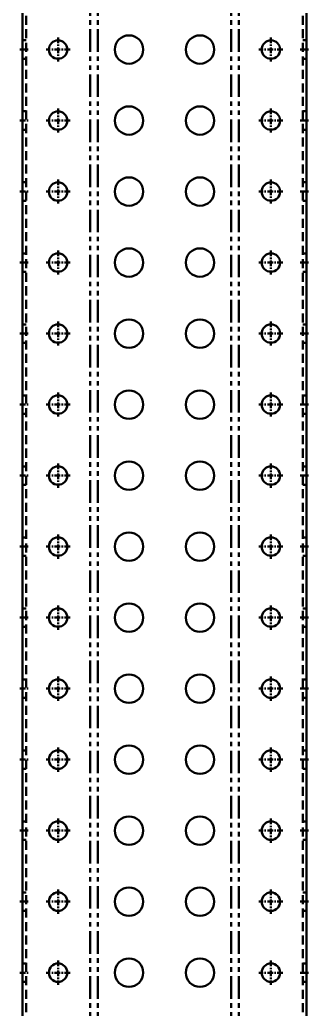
# Model space of a CAD drawing. Header units: millimetres. Extents: x -677815 to 476396, y -125373 to 39000.
# Drawn here: x 438999 to 439203, y -39281 to -38584 of the extents above; entities that cross this region are included whole.
import ezdxf

# ---------------------------------------------------------------- set-up
doc = ezdxf.new("R2010")
doc.units = ezdxf.units.MM
for name, pattern in [('Xref Rapid Pick$0$CENTER', [7, 4, -1, 1, -1]), ('Xref Rapid Pick$0$HIDDEN', [9.525, 6.35, -3.175]), ('Xref Rapid Pick$0$PHANTOM2', [31.75, 15.875, -3.175, 3.175, -3.175, 3.175, -3.175])]:
    doc.linetypes.add(name, pattern=pattern)
doc.layers.add('AM_BOR', color=4, linetype='Continuous', lineweight=25)
doc.layers.add('Xref Rapid Pick$0$BEAM_SIGMA', color=2, linetype='Continuous', lineweight=50)

# ---------------------------------------------------------------- blocks, each defined once
blk = doc.blocks.new('*U794')
for p, q in [((32175, 25), (-25, 25)), ((32175, -175), (-25, -175))]:
    blk.add_line(p, q)
at = {"color": 8, "linetype": 'Xref Rapid Pick$0$HIDDEN'}
for p, q in [((32175, 22.6), (-25, 22.6)), ((2643.5, 25), (2643.5, 22.6)), ((2656.5, 25), (2656.5, 22.6)), ((2693.5, 25), (2693.5, 22.6)), ((2706.5, 25), (2706.5, 22.6)), ((2743.5, 25), (2743.5, 22.6)), ((2756.5, 25), (2756.5, 22.6)), ((2793.5, 25), (2793.5, 22.6)), ((2806.5, 25), (2806.5, 22.6)), ((2843.5, 25), (2843.5, 22.6)), ((2856.5, 25), (2856.5, 22.6)), ((2893.5, 25), (2893.5, 22.6)), ((2906.5, 25), (2906.5, 22.6)), ((2943.5, 25), (2943.5, 22.6)), ((2956.5, 25), (2956.5, 22.6)), ((2993.5, 25), (2993.5, 22.6)), ((3006.5, 25), (3006.5, 22.6)), ((3043.5, 25), (3043.5, 22.6)), ((3056.5, 25), (3056.5, 22.6)), ((3093.5, 25), (3093.5, 22.6)), ((3106.5, 25), (3106.5, 22.6)), ((3143.5, 25), (3143.5, 22.6)), ((3156.5, 25), (3156.5, 22.6)), ((3193.5, 25), (3193.5, 22.6)), ((3206.5, 25), (3206.5, 22.6)), ((3243.5, 25), (3243.5, 22.6)), ((3256.5, 25), (3256.5, 22.6)), ((3293.5, 25), (3293.5, 22.6)), ((3306.5, 25), (3306.5, 22.6)), ((32175, -172.6), (-25, -172.6)), ((2643.5, -172.6), (2643.5, -175)), ((2656.5, -172.6), (2656.5, -175)), ((2693.5, -172.6), (2693.5, -175)), ((2706.5, -172.6), (2706.5, -175)), ((2743.5, -172.6), (2743.5, -175)), ((2756.5, -172.6), (2756.5, -175)), ((2793.5, -172.6), (2793.5, -175)), ((2806.5, -172.6), (2806.5, -175)), ((2843.5, -172.6), (2843.5, -175)), ((2856.5, -172.6), (2856.5, -175)), ((2893.5, -172.6), (2893.5, -175)), ((2906.5, -172.6), (2906.5, -175)), ((2943.5, -172.6), (2943.5, -175)), ((2956.5, -172.6), (2956.5, -175)), ((2993.5, -172.6), (2993.5, -175)), ((3006.5, -172.6), (3006.5, -175)), ((3043.5, -172.6), (3043.5, -175)), ((3056.5, -172.6), (3056.5, -175)), ((3093.5, -172.6), (3093.5, -175)), ((3106.5, -172.6), (3106.5, -175)), ((3143.5, -172.6), (3143.5, -175)), ((3156.5, -172.6), (3156.5, -175)), ((3193.5, -172.6), (3193.5, -175)), ((3206.5, -172.6), (3206.5, -175)), ((3243.5, -172.6), (3243.5, -175)), ((3256.5, -172.6), (3256.5, -175)), ((3293.5, -172.6), (3293.5, -175)), ((3306.5, -172.6), (3306.5, -175))]:
    blk.add_line(p, q, dxfattribs=at)
at = {"color": 8, "linetype": 'Xref Rapid Pick$0$CENTER'}
for p, q in [((2650, 27), (2650, 20.6)), ((2700, 27), (2700, 20.6)), ((2750, 27), (2750, 20.6)), ((2800, 27), (2800, 20.6)), ((2850, 27), (2850, 20.6)), ((2900, 27), (2900, 20.6)), ((2950, 27), (2950, 20.6)), ((3000, 27), (3000, 20.6)), ((3050, 27), (3050, 20.6)), ((3100, 27), (3100, 20.6)), ((3150, 27), (3150, 20.6)), ((3200, 27), (3200, 20.6)), ((3250, 27), (3250, 20.6)), ((3300, 27), (3300, 20.6)), ((2650, -8.5), (2650, 8.5)), ((2700, -8.5), (2700, 8.5)), ((2750, -8.5), (2750, 8.5)), ((2800, -8.5), (2800, 8.5)), ((2850, -8.5), (2850, 8.5)), ((2900, -8.5), (2900, 8.5)), ((2950, -8.5), (2950, 8.5)), ((3000, -8.5), (3000, 8.5)), ((3050, -8.5), (3050, 8.5)), ((3100, -8.5), (3100, 8.5)), ((3150, -8.5), (3150, 8.5)), ((3200, -8.5), (3200, 8.5)), ((3250, -8.5), (3250, 8.5)), ((3300, -8.5), (3300, 8.5)), ((2658.5, 0), (2641.5, 0)), ((2708.5, 0), (2691.5, 0)), ((2758.5, 0), (2741.5, 0)), ((2808.5, 0), (2791.5, 0)), ((2858.5, 0), (2841.5, 0)), ((2908.5, 0), (2891.5, 0)), ((2958.5, 0), (2941.5, 0)), ((3008.5, 0), (2991.5, 0)), ((3058.5, 0), (3041.5, 0)), ((3108.5, 0), (3091.5, 0)), ((3158.5, 0), (3141.5, 0)), ((3208.5, 0), (3191.5, 0)), ((3258.5, 0), (3241.5, 0)), ((3308.5, 0), (3291.5, 0)), ((2650, -158.5), (2650, -141.5)), ((2700, -158.5), (2700, -141.5)), ((2750, -158.5), (2750, -141.5)), ((2800, -158.5), (2800, -141.5)), ((2850, -158.5), (2850, -141.5)), ((2900, -158.5), (2900, -141.5)), ((2950, -158.5), (2950, -141.5)), ((3000, -158.5), (3000, -141.5)), ((3050, -158.5), (3050, -141.5)), ((3100, -158.5), (3100, -141.5)), ((3150, -158.5), (3150, -141.5)), ((3200, -158.5), (3200, -141.5)), ((3250, -158.5), (3250, -141.5)), ((3300, -158.5), (3300, -141.5)), ((2658.5, -150), (2641.5, -150)), ((2708.5, -150), (2691.5, -150)), ((2758.5, -150), (2741.5, -150)), ((2808.5, -150), (2791.5, -150)), ((2858.5, -150), (2841.5, -150)), ((2908.5, -150), (2891.5, -150)), ((2958.5, -150), (2941.5, -150)), ((3008.5, -150), (2991.5, -150)), ((3058.5, -150), (3041.5, -150)), ((3108.5, -150), (3091.5, -150)), ((3158.5, -150), (3141.5, -150)), ((3208.5, -150), (3191.5, -150)), ((3258.5, -150), (3241.5, -150)), ((3308.5, -150), (3291.5, -150)), ((2650, -170.6), (2650, -177)), ((2700, -170.6), (2700, -177)), ((2750, -170.6), (2750, -177)), ((2800, -170.6), (2800, -177)), ((2850, -170.6), (2850, -177)), ((2900, -170.6), (2900, -177)), ((2950, -170.6), (2950, -177)), ((3000, -170.6), (3000, -177)), ((3050, -170.6), (3050, -177)), ((3100, -170.6), (3100, -177)), ((3150, -170.6), (3150, -177)), ((3200, -170.6), (3200, -177)), ((3250, -170.6), (3250, -177)), ((3300, -170.6), (3300, -177))]:
    blk.add_line(p, q, dxfattribs=at)
at = {"color": 9, "linetype": 'Xref Rapid Pick$0$PHANTOM2'}
for p, q in [((32175, -22.54), (-25, -22.54)), ((32175, -27.9), (-25, -27.9)), ((32175, -122.1), (-25, -122.1)), ((32175, -127.46), (-25, -127.46))]:
    blk.add_line(p, q, dxfattribs=at)
at = {"extrusion": (0, 0, -1)}
for centre in [(-2650, 0), (-2700, 0), (-2750, 0), (-2800, 0), (-2850, 0), (-2900, 0), (-2950, 0), (-3000, 0), (-3050, 0), (-3100, 0), (-3150, 0), (-3200, 0), (-3250, 0), (-3300, 0)]:
    blk.add_circle(centre, 6.5, dxfattribs=at)
for centre, radius in [((2650, -50), 10), ((2700, -50), 10), ((2750, -50), 10), ((2800, -50), 10), ((2850, -50), 10), ((2900, -50), 10), ((2950, -50), 10), ((3000, -50), 10), ((3050, -50), 10), ((3100, -50), 10), ((3150, -50), 10), ((3200, -50), 10), ((3250, -50), 10), ((3300, -50), 10), ((2650, -100), 10), ((2700, -100), 10), ((2750, -100), 10), ((2800, -100), 10), ((2850, -100), 10), ((2900, -100), 10), ((2950, -100), 10), ((3000, -100), 10), ((3050, -100), 10), ((3100, -100), 10), ((3150, -100), 10), ((3200, -100), 10), ((3250, -100), 10), ((3300, -100), 10), ((2650, -150), 6.5), ((2700, -150), 6.5), ((2750, -150), 6.5), ((2800, -150), 6.5), ((2850, -150), 6.5), ((2900, -150), 6.5), ((2950, -150), 6.5), ((3000, -150), 6.5), ((3050, -150), 6.5), ((3100, -150), 6.5), ((3150, -150), 6.5), ((3200, -150), 6.5), ((3250, -150), 6.5), ((3300, -150), 6.5)]:
    blk.add_circle(centre, radius)
blk = doc.blocks.new('Xref Rapid Pick')
at = {"layer": 'Xref Rapid Pick$0$BEAM_SIGMA', "rotation": 90}
blk.add_blockref('*U794', (439025.83, -41905), dxfattribs=at)

msp = doc.modelspace()

# ---------------------------------------------------------------- block references
at = {"layer": 'AM_BOR'}
msp.add_blockref('Xref Rapid Pick', (0, 0), dxfattribs=at)

doc.saveas('drawing.dxf')
